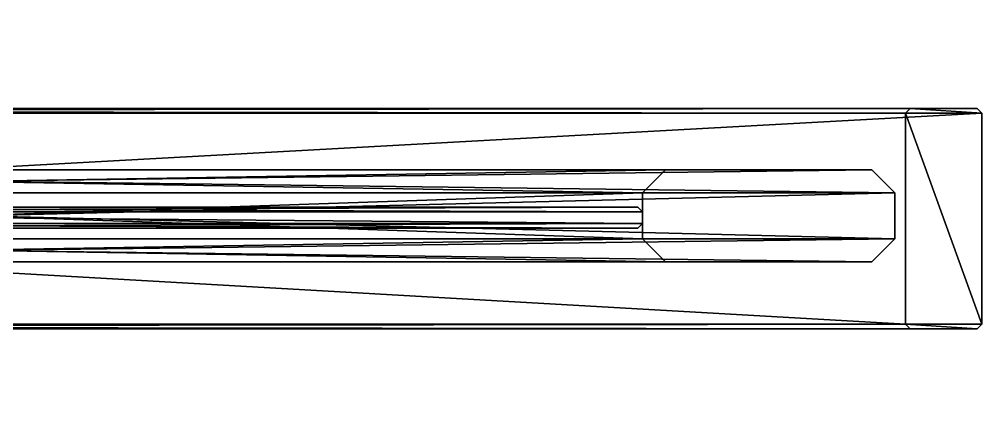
# Model space of a CAD drawing. Extents: x -84 to 84, y -10 to 10.
# Drawn here: x 41.81 to 83.75, y -8.68 to 8.68 of the extents above; entities that cross this region are included whole.
import ezdxf

# ---------------------------------------------------------------- set-up
doc = ezdxf.new("R2010")
doc.units = 0
doc.layers.add('DOOR02', color=231, linetype='CONTINUOUS')
doc.layers.add('FR', color=201, linetype='CONTINUOUS')

msp = doc.modelspace()

# ---------------------------------------------------------------- meshes
at = {"layer": 'DOOR02', "color": 231}
mesh = msp.add_polyface(dxfattribs=at)
corners = [(-0.031639, -0.887369, 219.07254), (79.968361, -0.887373, 219.07254), (-0.031639, 1.112547, 219.07254), (79.968361, 1.112551, 219.07254), (79.968361, -0.887466, 0.07254), (-0.031639, -0.887462, 0.07254), (79.968361, 1.11253, 0.07254), (-0.031639, 1.112527, 0.07254), (9.968361, -0.887452, 27.07254), (68.968361, -0.887454, 27.07254), (9.968361, 1.112529, 27.07254), (68.968361, 1.112533, 27.07254), (68.968361, -0.887378, 208.07254), (9.968361, -0.887374, 208.07254), (68.968361, 1.112552, 208.07254), (9.968361, 1.112548, 208.07254), (0.968361, 2.112547, 218.07254), (78.968361, 2.112551, 218.07254), (78.968361, 2.112531, 1.07254), (0.968361, 2.112527, 1.07254), (8.968361, 2.112529, 26.07254), (69.968361, 2.112533, 26.07254), (69.968361, 2.11255, 209.07254), (8.968361, 2.112548, 209.07254), (0.968361, -1.887369, 218.07254), (78.968361, -1.887373, 218.07254), (78.968361, -1.887466, 1.072541), (0.968361, -1.887462, 1.072541), (8.968361, -1.887452, 26.07254), (69.968361, -1.887456, 26.07254), (69.968361, -1.887376, 209.07254), (8.968361, -1.887374, 209.07254), (20.580482, 8.675352, 108.75444), (20.71476, 8.048216, 108.75444), (20.493874, 8.050074, 63.937683), (20.580482, -8.677232, 108.75444), (20.71476, -8.050096, 108.75444), (20.493874, -8.050096, 110.739044), (9.968361, -0.215798, 208.07254), (68.968361, -0.215798, 208.07254), (9.968361, 0.289203, 208.07254), (68.968361, 0.289203, 208.07254), (68.768364, -0.415812, 155.464661), (68.768364, -0.415798, 207.872543), (10.168358, -0.415798, 207.872543), (10.168358, -0.415812, 155.464661), (10.168358, 0.489189, 155.464661), (10.168358, 0.489203, 207.872543), (68.768364, 0.489203, 207.872543), (68.768364, 0.489189, 155.464661), (68.968361, 0.289155, 27.07254), (68.968361, -0.215844, 27.07254), (9.968361, 0.289155, 27.07254), (9.968361, -0.215844, 27.07254), (68.968361, -0.215812, 155.464661), (10.168358, -0.415844, 27.272537), (68.768364, -0.415844, 27.272537), (68.768364, 0.489155, 27.272537), (10.168358, 0.489155, 27.272537), (68.768364, 0.489159, 82.998283), (68.968361, 0.289158, 82.998283), (68.768364, -0.415841, 82.998283), (10.168365, -0.415841, 82.998283), (10.168365, 0.489159, 82.998283), (68.968361, -0.215841, 82.998283)]
mesh.append_faces([[corners[k] for k in face] for face in [(2, 1, 3), (6, 5, 7), (10, 9, 11), (14, 13, 15), (16, 3, 17), (18, 7, 19), (20, 11, 21), (22, 15, 23), (40, 39, 41), (52, 51, 53)]], dxfattribs={"vtx0": -1})
mesh.append_faces([[corners[k] for k in face] for face in [(0, 1, 2), (4, 5, 6), (8, 9, 10), (12, 13, 14), (2, 3, 16), (6, 7, 18), (10, 11, 20), (14, 15, 22), (0, 24, 1), (4, 26, 5), (8, 28, 9), (12, 30, 13), (38, 39, 40), (50, 51, 52), (39, 38, 43), (44, 43, 38), (40, 41, 47), (48, 47, 41), (53, 51, 55), (56, 55, 51), (50, 52, 57), (58, 57, 52)]], dxfattribs={"vtx1": -1})
mesh.append_faces([[corners[k] for k in face] for face in [(22, 23, 17), (16, 17, 23), (25, 24, 30), (31, 30, 24), (18, 19, 21), (20, 21, 19), (27, 26, 28), (29, 28, 26)]], dxfattribs={"vtx1": -1, "vtx2": -1})
mesh.append_faces([[corners[k] for k in face] for face in [(24, 25, 1), (26, 27, 5), (28, 29, 9), (30, 31, 13), (32, 33, 34), (35, 36, 37), (42, 43, 44), (44, 45, 42), (46, 47, 48), (48, 49, 46), (43, 42, 54), (57, 59, 60), (61, 42, 45), (45, 62, 61), (63, 46, 49), (49, 59, 63), (42, 61, 64), (49, 48, 41), (56, 61, 62), (62, 55, 56), (58, 63, 59), (59, 57, 58)]], dxfattribs={"vtx2": -1})
mesh = msp.add_polyface(dxfattribs=at)
corners = [(79.968361, -0.887448, 82.998283), (79.968361, -0.887466, 0.07254), (79.968361, 1.11253, 0.07254), (79.968361, 1.112533, 82.998283), (68.968361, -0.8874, 155.464661), (68.968361, -0.887378, 208.07254), (68.968361, 1.112552, 208.07254), (68.968361, 1.112546, 155.464661), (78.968361, 2.112531, 1.07254), (78.968361, 2.112533, 82.998276), (69.968361, 2.112545, 155.464661), (69.968361, 2.11255, 209.07254), (78.968361, 2.112545, 155.464661), (78.968361, 2.112551, 218.07254), (79.968361, -0.887373, 219.07254), (78.968361, -1.887373, 218.07254), (79.968361, -0.8874, 155.464661), (78.968361, -1.8874, 155.464661), (68.968361, -0.887454, 27.07254), (69.968361, -1.887456, 26.07254), (69.968361, -1.887449, 82.998283), (68.968361, -0.887448, 82.998283), (69.968361, -1.887399, 155.464661), (69.968361, -1.887376, 209.07254), (68.968361, 0.289189, 155.464661), (68.968361, 0.289203, 208.07254), (68.968361, -0.215798, 208.07254), (68.968361, -0.215812, 155.464661), (68.768364, -0.415798, 207.872543), (68.968361, 0.289158, 82.998283), (68.968361, 0.289155, 27.07254), (68.768364, 0.489155, 27.272537), (79.968361, 1.112545, 155.464661), (79.968361, 1.112551, 219.07254), (68.968361, 1.112533, 82.998283), (69.968361, 2.112533, 82.998283), (78.968369, -1.887448, 82.998283), (68.968361, -0.215841, 82.998283), (68.768364, -0.415812, 155.464661), (68.768364, 0.489189, 155.464661), (68.768364, 0.489159, 82.998283), (68.968361, 1.112533, 27.07254), (69.968361, 2.112533, 26.07254), (78.968361, -1.887466, 1.072541), (68.968361, -0.215844, 27.07254), (68.768364, -0.415844, 27.272537), (68.768364, -0.415841, 82.998283)]
mesh.append_faces([[corners[k] for k in face] for face in [(12, 11, 13), (22, 15, 23), (35, 8, 42), (36, 19, 43)]], dxfattribs={"vtx0": -1, "vtx1": -1})
mesh.append_faces([[corners[k] for k in face] for face in [(7, 6, 10), (11, 10, 6), (10, 11, 12), (14, 15, 16), (17, 16, 15), (17, 15, 22), (33, 32, 13), (12, 13, 32), (1, 0, 43), (36, 43, 0), (44, 37, 45), (46, 45, 37), (9, 8, 35), (20, 19, 36)]], dxfattribs={"vtx1": -1})
mesh.append_faces([[corners[k] for k in face] for face in [(0, 1, 2), (2, 3, 0), (4, 5, 6), (6, 7, 4), (3, 2, 8), (8, 9, 3), (18, 19, 20), (20, 21, 18), (24, 25, 26), (26, 27, 24), (27, 26, 28), (29, 30, 31), (14, 16, 32), (32, 33, 14), (21, 4, 7), (7, 34, 21), (34, 7, 10), (10, 35, 34), (0, 16, 17), (17, 36, 0), (5, 4, 22), (22, 23, 5), (22, 20, 36), (36, 17, 22), (29, 24, 27), (27, 37, 29), (37, 27, 38), (25, 24, 39), (16, 0, 3), (3, 32, 16), (32, 3, 9), (9, 12, 32), (4, 21, 20), (20, 22, 4), (24, 29, 40), (40, 39, 24), (18, 21, 34), (34, 41, 18), (41, 34, 35), (35, 42, 41), (12, 9, 35), (35, 10, 12), (30, 29, 37), (37, 44, 30)]], dxfattribs={"vtx2": -1})
at = {"layer": 'FR', "color": 201}
mesh = msp.add_polyface(dxfattribs=at)
corners = [(83.751129, 4.588345, -0.000001), (83.751129, 4.588364, 222.851944), (-83.751129, 4.58834, 222.851944), (-83.751129, 4.58832, -0.000001), (-80.435211, 4.58832, 0.000014), (-80.435211, 4.588392, 219.723053), (80.435211, 4.588419, 219.723053), (80.435211, 4.588345, 0.000014), (83.751129, -4.602399, 0.000001), (83.751129, -4.602271, 222.851929), (-83.751129, -4.602297, 222.851929), (-83.751129, -4.602426, 0.000001), (-80.435211, -4.602425, 0.000016), (-80.435211, -4.602243, 219.723038), (80.435211, -4.602217, 219.723038), (80.435211, -4.6024, 0.000016), (83.551132, 4.788344, 0.200004), (83.551132, 4.788365, 222.651947), (-83.551132, 4.788341, 222.651947), (-83.551132, 4.78832, 0.200004), (-80.635208, 4.78832, 0.200011), (-80.635208, 4.788391, 219.92305), (80.635208, 4.788418, 219.92305), (80.635208, 4.788344, 0.200011), (83.551132, -4.8024, 0.200005), (83.551132, -4.80227, 222.651932), (-83.551132, -4.802296, 222.651932), (-83.551132, -4.802426, 0.200005), (-80.635208, -4.802425, 0.200013), (-80.635208, -4.802244, 219.923035), (80.635208, -4.802217, 219.923035), (80.635208, -4.8024, 0.200013)]
mesh.append_faces([[corners[k] for k in face] for face in [(0, 9, 8), (1, 10, 9), (2, 11, 10), (3, 12, 11), (4, 13, 12), (5, 14, 13), (6, 15, 14), (7, 8, 15), (24, 30, 31)]], dxfattribs={"vtx0": -1})
mesh.append_faces([[corners[k] for k in face] for face in [(21, 18, 17), (22, 17, 16), (26, 28, 29), (25, 29, 30)]], dxfattribs={"vtx0": -1, "vtx2": -1})
mesh.append_faces([[corners[k] for k in face] for face in [(23, 22, 16)]], dxfattribs={"vtx1": -1})
mesh.append_faces([[corners[k] for k in face] for face in [(21, 20, 18), (22, 21, 17), (25, 26, 29), (24, 25, 30)]], dxfattribs={"vtx1": -1, "vtx2": -1})
mesh.append_faces([[corners[k] for k in face] for face in [(20, 19, 18), (0, 1, 9), (1, 2, 10), (2, 3, 11), (3, 4, 12), (4, 5, 13), (5, 6, 14), (6, 7, 15), (7, 0, 8), (26, 27, 28), (4, 3, 19), (19, 20, 4), (3, 2, 18), (18, 19, 3), (5, 4, 20), (20, 21, 5), (2, 1, 17), (17, 18, 2), (6, 5, 21), (21, 22, 6), (1, 0, 16), (16, 17, 1), (7, 6, 22), (22, 23, 7), (0, 7, 23), (23, 16, 0), (8, 9, 25), (25, 24, 8), (9, 10, 26), (26, 25, 9), (10, 11, 27), (27, 26, 10), (11, 12, 28), (28, 27, 11), (12, 13, 29), (29, 28, 12), (13, 14, 30), (30, 29, 13), (14, 15, 31), (31, 30, 14), (15, 8, 24), (24, 31, 15)]], dxfattribs={"vtx2": -1})

doc.saveas('drawing.dxf')
